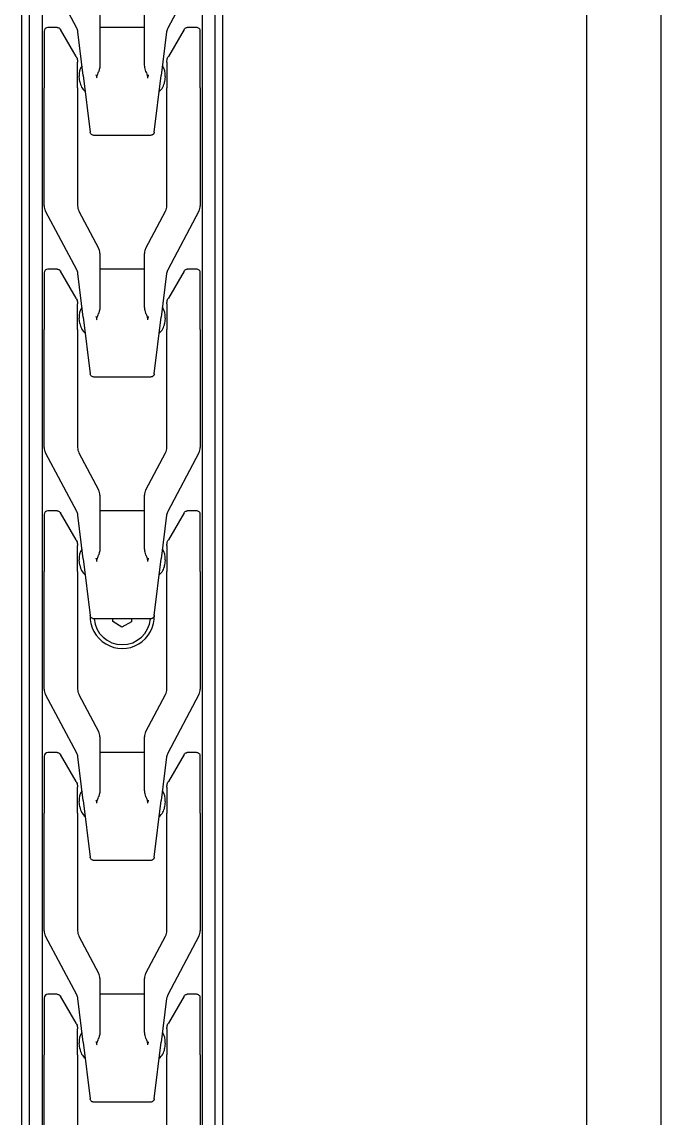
# Model space of a CAD drawing. Extents: x -3873 to 164127, y 7129 to 96529.
# Drawn here: x 43318.2 to 43490.2, y 49885.4 to 50180.2 of the extents above; entities that cross this region are included whole.
import ezdxf

# ---------------------------------------------------------------- set-up
doc = ezdxf.new("R2010")
doc.units = 0
doc.layers.add('LAYOUT', color=90, linetype='CONTINUOUS')
doc.layers.add('LAYOUT-KROMEKA', color=1, linetype='CONTINUOUS')

# ---------------------------------------------------------------- blocks, each defined once
blk = doc.blocks.new('A$Ccf7c2aec')
at = {"layer": 'LAYOUT-KROMEKA'}
for p, q in [((175.51, 428.1), (1836.63, 428.1)), ((175.51, 426.1), (1836.63, 426.1)), ((169.51, 422.6), (1840.63, 422.6)), ((441.03, 422.1), (472.73, 422.1)), ((487.98, 422.1), (472.73, 422.1)), ((488.85, 413.36), (504.62, 421.75)), ((506.03, 422.1), (537.73, 422.1)), ((552.98, 422.1), (537.73, 422.1)), ((553.85, 413.36), (569.62, 421.75)), ((571.03, 422.1), (602.73, 422.1)), ((617.98, 422.1), (602.73, 422.1)), ((618.85, 413.36), (634.62, 421.75)), ((636.03, 422.1), (667.73, 422.1)), ((682.98, 422.1), (667.73, 422.1)), ((683.85, 413.36), (699.62, 421.75)), ((701.03, 422.1), (732.73, 422.1)), ((747.98, 422.1), (732.73, 422.1)), ((748.85, 413.36), (764.62, 421.75)), ((488.98, 418.59), (488.98, 421.1)), ((553.98, 418.59), (553.98, 421.1)), ((618.98, 418.59), (618.98, 421.1)), ((683.98, 418.59), (683.98, 421.1)), ((748.98, 418.59), (748.98, 421.1)), ((481.18, 413.5), (488.48, 417.72)), ((546.18, 413.5), (553.48, 417.72)), ((611.18, 413.5), (618.48, 417.72)), ((676.18, 413.5), (683.48, 417.72)), ((741.18, 413.5), (748.48, 417.72)), ((472.73, 413.1), (441.03, 413.1)), ((472.73, 413.1), (479.68, 413.1)), ((476.11, 411.6), (487.81, 413.03)), ((504.62, 412.75), (494.66, 407.45)), ((537.73, 413.1), (506.03, 413.1)), ((537.73, 413.1), (544.68, 413.1)), ((541.11, 411.6), (552.81, 413.03)), ((569.62, 412.75), (559.66, 407.45)), ((602.73, 413.1), (571.03, 413.1)), ((602.73, 413.1), (609.68, 413.1)), ((606.11, 411.6), (617.81, 413.03)), ((634.62, 412.75), (624.66, 407.45)), ((667.73, 413.1), (636.03, 413.1)), ((667.73, 413.1), (674.68, 413.1)), ((671.11, 411.6), (682.81, 413.03)), ((699.62, 412.75), (689.66, 407.45)), ((732.73, 413.1), (701.03, 413.1)), ((732.73, 413.1), (739.68, 413.1)), ((736.11, 411.6), (747.81, 413.03)), ((476.11, 411.6), (460.86, 409.73)), ((474.36, 412.49), (475.84, 412.67)), ((541.11, 411.6), (525.86, 409.73)), ((539.36, 412.49), (540.84, 412.67)), ((606.11, 411.6), (590.86, 409.73)), ((604.36, 412.49), (605.84, 412.67)), ((671.11, 411.6), (655.86, 409.73)), ((669.36, 412.49), (670.84, 412.67)), ((736.11, 411.6), (720.86, 409.73)), ((734.36, 412.49), (735.84, 412.67)), ((459.98, 393.47), (459.98, 408.73)), ((493.25, 407.1), (479.13, 407.1)), ((488.98, 395.1), (488.98, 407.1)), ((524.98, 393.47), (524.98, 408.73)), ((558.25, 407.1), (544.13, 407.1)), ((553.98, 395.1), (553.98, 407.1)), ((589.98, 393.47), (589.98, 408.73)), ((623.25, 407.1), (609.13, 407.1)), ((618.98, 395.1), (618.98, 407.1)), ((654.98, 393.47), (654.98, 408.73)), ((688.25, 407.1), (674.13, 407.1)), ((683.98, 395.1), (683.98, 407.1)), ((719.98, 393.47), (719.98, 408.73)), ((753.25, 407.1), (739.13, 407.1)), ((748.98, 395.1), (748.98, 407.1)), ((587.75, 401.17), (589.25, 403.63)), ((589.13, 398.64), (587.75, 401.17)), ((589.25, 403.63), (589.98, 403.62)), ((589.98, 398.61), (589.13, 398.64)), ((479.13, 395.1), (493.25, 395.1)), ((544.13, 395.1), (558.25, 395.1)), ((609.13, 395.1), (623.25, 395.1)), ((674.13, 395.1), (688.25, 395.1)), ((739.13, 395.1), (753.25, 395.1)), ((460.86, 392.47), (476.11, 390.6)), ((494.66, 394.75), (504.62, 389.45)), ((525.86, 392.47), (541.11, 390.6)), ((559.66, 394.75), (569.62, 389.45)), ((590.86, 392.47), (606.11, 390.6)), ((624.66, 394.75), (634.62, 389.45)), ((655.86, 392.47), (671.11, 390.6)), ((689.66, 394.75), (699.62, 389.45)), ((720.86, 392.47), (736.11, 390.6)), ((475.84, 389.53), (474.36, 389.71)), ((487.81, 389.17), (476.11, 390.6)), ((540.84, 389.53), (539.36, 389.71)), ((552.81, 389.17), (541.11, 390.6)), ((605.84, 389.53), (604.36, 389.71)), ((617.81, 389.17), (606.11, 390.6)), ((670.84, 389.53), (669.36, 389.71)), ((682.81, 389.17), (671.11, 390.6)), ((735.84, 389.53), (734.36, 389.71)), ((747.81, 389.17), (736.11, 390.6)), ((441.03, 389.1), (472.73, 389.1)), ((479.68, 389.1), (472.73, 389.1)), ((488.48, 384.48), (481.18, 388.7)), ((504.62, 380.45), (488.85, 388.84)), ((506.03, 389.1), (537.73, 389.1)), ((544.68, 389.1), (537.73, 389.1)), ((553.48, 384.48), (546.18, 388.7)), ((569.62, 380.45), (553.85, 388.84)), ((571.03, 389.1), (602.73, 389.1)), ((609.68, 389.1), (602.73, 389.1)), ((618.48, 384.48), (611.18, 388.7)), ((634.62, 380.45), (618.85, 388.84)), ((636.03, 389.1), (667.73, 389.1)), ((674.68, 389.1), (667.73, 389.1)), ((683.48, 384.48), (676.18, 388.7)), ((699.62, 380.45), (683.85, 388.84)), ((701.03, 389.1), (732.73, 389.1)), ((739.68, 389.1), (732.73, 389.1)), ((748.48, 384.48), (741.18, 388.7)), ((764.62, 380.45), (748.85, 388.84)), ((488.98, 381.1), (488.98, 383.61)), ((553.98, 381.1), (553.98, 383.61)), ((618.98, 381.1), (618.98, 383.61)), ((683.98, 381.1), (683.98, 383.61)), ((748.98, 381.1), (748.98, 383.61)), ((1840.63, 379.6), (169.51, 379.6)), ((472.73, 380.1), (441.03, 380.1)), ((472.73, 380.1), (487.98, 380.1)), ((537.73, 380.1), (506.03, 380.1)), ((537.73, 380.1), (552.98, 380.1)), ((602.73, 380.1), (571.03, 380.1)), ((602.73, 380.1), (617.98, 380.1)), ((667.73, 380.1), (636.03, 380.1)), ((667.73, 380.1), (682.98, 380.1)), ((732.73, 380.1), (701.03, 380.1)), ((732.73, 380.1), (747.98, 380.1)), ((175.51, 376.1), (1836.63, 376.1)), ((1836.63, 374.1), (175.51, 374.1)), ((281.4, 276.1), (1830.63, 276.1)), ((281.4, 256.1), (1830.63, 256.1))]:
    blk.add_line(p, q, dxfattribs=at)
for centre, radius, start, end in [((487.98, 421.1), 1, 0, 90), ((506.03, 419.1), 3, 90, 118), ((552.98, 421.1), 1, 0, 90), ((571.03, 419.1), 3, 90, 118), ((617.98, 421.1), 1, 0, 90), ((636.03, 419.1), 3, 90, 118), ((682.98, 421.1), 1, 0, 90), ((701.03, 419.1), 3, 90, 118), ((747.98, 421.1), 1, 0, 90), ((487.44, 416.01), 3, 276.9958, 298), ((506.03, 410.1), 3, 90, 118), ((552.44, 416.01), 3, 276.9958, 298), ((571.03, 410.1), 3, 90, 118), ((617.44, 416.01), 3, 276.9958, 298), ((636.03, 410.1), 3, 90, 118), ((682.44, 416.01), 3, 276.9958, 298), ((701.03, 410.1), 3, 90, 118), ((747.44, 416.01), 3, 276.9958, 298), ((474.85, 408.52), 4, 96.9958, 140.527), ((476.33, 408.7), 4, 53.4646, 96.9958), ((539.85, 408.52), 4, 96.9958, 140.527), ((541.33, 408.7), 4, 53.4646, 96.9958), ((604.85, 408.52), 4, 96.9958, 140.527), ((606.33, 408.7), 4, 53.4646, 96.9958), ((669.85, 408.52), 4, 96.9958, 140.527), ((671.33, 408.7), 4, 53.4646, 96.9958), ((734.85, 408.52), 4, 96.9958, 140.527), ((736.33, 408.7), 4, 53.4646, 96.9958), ((493.25, 410.1), 3, 270, 298), ((558.25, 410.1), 3, 270, 298), ((590.63, 401.1), 8.65, 87.612, 272.388), ((590.63, 401.1), 7.62, 94.8934, 265.1066), ((623.25, 410.1), 3, 270, 298), ((688.25, 410.1), 3, 270, 298), ((493.25, 392.1), 3, 62, 90), ((558.25, 392.1), 3, 62, 90), ((623.25, 392.1), 3, 62, 90), ((688.25, 392.1), 3, 62, 90), ((474.85, 393.68), 4, 219.473, 263.0042), ((476.33, 393.5), 4, 263.0042, 306.5354), ((487.44, 386.19), 3, 62, 83.0042), ((506.03, 392.1), 3, 242, 270), ((539.85, 393.68), 4, 219.473, 263.0042), ((541.33, 393.5), 4, 263.0042, 306.5354), ((552.44, 386.19), 3, 62, 83.0042), ((571.03, 392.1), 3, 242, 270), ((604.85, 393.68), 4, 219.473, 263.0042), ((606.33, 393.5), 4, 263.0042, 306.5354), ((617.44, 386.19), 3, 62, 83.0042), ((636.03, 392.1), 3, 242, 270), ((669.85, 393.68), 4, 219.473, 263.0042), ((671.33, 393.5), 4, 263.0042, 306.5354), ((682.44, 386.19), 3, 62, 83.0042), ((701.03, 392.1), 3, 242, 270), ((734.85, 393.68), 4, 219.473, 263.0042), ((736.33, 393.5), 4, 263.0042, 306.5354), ((747.44, 386.19), 3, 62, 83.0042), ((487.98, 381.1), 1, 270, 0), ((506.03, 383.1), 3, 242, 270), ((552.98, 381.1), 1, 270, 0), ((571.03, 383.1), 3, 242, 270), ((617.98, 381.1), 1, 270, 0), ((636.03, 383.1), 3, 242, 270), ((682.98, 381.1), 1, 270, 0), ((701.03, 383.1), 3, 242, 270), ((747.98, 381.1), 1, 270, 0)]:
    blk.add_arc(centre, radius, start, end, dxfattribs=at)
for points, knots in [([(488.98, 418.59), (488.98, 418.48), (488.96, 418.36), (488.89, 418.16), (488.84, 418.06), (488.71, 417.89), (488.63, 417.81), (488.52, 417.74), (488.5, 417.73), (488.48, 417.72)], [0.0000243, 0.0000243, 0.0000243, 0.0000243, 0.0328926, 0.0328926, 0.0653838, 0.0653838, 0.0978897, 0.0978897, 0.1042618, 0.1042618, 0.1042618, 0.1042618]), ([(553.98, 418.59), (553.98, 418.48), (553.96, 418.36), (553.89, 418.16), (553.84, 418.06), (553.71, 417.89), (553.63, 417.81), (553.52, 417.74), (553.5, 417.73), (553.48, 417.72)], [0.0000243, 0.0000243, 0.0000243, 0.0000243, 0.0328926, 0.0328926, 0.0653838, 0.0653838, 0.0978897, 0.0978897, 0.1042618, 0.1042618, 0.1042618, 0.1042618]), ([(618.98, 418.59), (618.98, 418.48), (618.96, 418.36), (618.89, 418.16), (618.84, 418.06), (618.71, 417.89), (618.63, 417.81), (618.52, 417.74), (618.5, 417.73), (618.48, 417.72)], [0.0000243, 0.0000243, 0.0000243, 0.0000243, 0.0328926, 0.0328926, 0.0653838, 0.0653838, 0.0978897, 0.0978897, 0.1042618, 0.1042618, 0.1042618, 0.1042618]), ([(683.98, 418.59), (683.98, 418.48), (683.96, 418.36), (683.89, 418.16), (683.84, 418.06), (683.71, 417.89), (683.63, 417.81), (683.52, 417.74), (683.5, 417.73), (683.48, 417.72)], [0.0000243, 0.0000243, 0.0000243, 0.0000243, 0.0328926, 0.0328926, 0.0653838, 0.0653838, 0.0978897, 0.0978897, 0.1042618, 0.1042618, 0.1042618, 0.1042618]), ([(748.98, 418.59), (748.98, 418.48), (748.96, 418.36), (748.89, 418.16), (748.84, 418.06), (748.71, 417.89), (748.63, 417.81), (748.52, 417.74), (748.5, 417.73), (748.48, 417.72)], [0.0000243, 0.0000243, 0.0000243, 0.0000243, 0.0328926, 0.0328926, 0.0653838, 0.0653838, 0.0978897, 0.0978897, 0.1042618, 0.1042618, 0.1042618, 0.1042618]), ([(481.18, 413.5), (480.87, 413.32), (480.53, 413.2), (480.17, 413.14), (480.08, 413.13), (479.99, 413.11), (479.89, 413.11), (479.82, 413.1), (479.75, 413.1), (479.68, 413.1)], [0, 0, 0, 0, 0.684637, 0.684637, 0.684637, 0.86523, 0.86523, 0.86523, 1, 1, 1, 1]), ([(546.18, 413.5), (545.87, 413.32), (545.53, 413.2), (545.17, 413.14), (545.08, 413.13), (544.99, 413.11), (544.89, 413.11), (544.82, 413.1), (544.75, 413.1), (544.68, 413.1)], [0, 0, 0, 0, 0.684637, 0.684637, 0.684637, 0.86523, 0.86523, 0.86523, 1, 1, 1, 1]), ([(611.18, 413.5), (610.87, 413.32), (610.53, 413.2), (610.17, 413.14), (610.08, 413.13), (609.99, 413.11), (609.89, 413.11), (609.82, 413.1), (609.75, 413.1), (609.68, 413.1)], [0, 0, 0, 0, 0.684637, 0.684637, 0.684637, 0.86523, 0.86523, 0.86523, 1, 1, 1, 1]), ([(676.18, 413.5), (675.87, 413.32), (675.53, 413.2), (675.17, 413.14), (675.08, 413.13), (674.99, 413.11), (674.89, 413.11), (674.82, 413.1), (674.75, 413.1), (674.68, 413.1)], [0, 0, 0, 0, 0.684637, 0.684637, 0.684637, 0.86523, 0.86523, 0.86523, 1, 1, 1, 1]), ([(741.18, 413.5), (740.87, 413.32), (740.53, 413.2), (740.17, 413.14), (740.08, 413.13), (739.99, 413.11), (739.89, 413.11), (739.82, 413.1), (739.75, 413.1), (739.68, 413.1)], [0, 0, 0, 0, 0.684637, 0.684637, 0.684637, 0.86523, 0.86523, 0.86523, 1, 1, 1, 1]), ([(459.98, 408.73), (459.98, 408.84), (460, 408.95), (460.07, 409.16), (460.12, 409.25), (460.25, 409.43), (460.34, 409.5), (460.52, 409.62), (460.62, 409.67), (460.74, 409.7), (460.77, 409.71), (460.8, 409.72), (460.81, 409.72), (460.83, 409.72), (460.84, 409.72), (460.85, 409.72), (460.85, 409.72), (460.85, 409.73), (460.86, 409.73), (460.86, 409.73), (460.86, 409.73), (460.86, 409.73), (460.86, 409.73), (460.86, 409.73), (460.86, 409.73), (460.86, 409.73), (460.86, 409.73), (460.86, 409.73), (460.86, 409.73), (460.86, 409.73), (460.86, 409.73), (460.86, 409.73)], [0.0000031, 0.0000031, 0.0000031, 0.0000031, 0.0324341, 0.0324341, 0.064942, 0.064942, 0.0974473, 0.0974473, 0.1299526, 0.1299526, 0.137103, 0.137103, 0.1406951, 0.1406951, 0.1424933, 0.1424933, 0.1433926, 0.1433926, 0.1438423, 0.1438423, 0.1440672, 0.1440672, 0.1441796, 0.1441796, 0.1442358, 0.1442358, 0.1442639, 0.1442639, 0.144278, 0.144278, 0.1443548, 0.1443548, 0.1443548, 0.1443548]), ([(475.36, 407.88), (475.64, 407.95), (475.93, 408.02), (476.21, 408.09), (476.22, 408.1), (476.22, 408.1), (476.23, 408.1)], [0, 0, 0, 0, 0.971612, 0.971612, 0.971612, 1, 1, 1, 1]), ([(475.36, 407.88), (475.45, 407.91), (475.54, 407.92), (475.78, 407.92), (475.91, 407.89), (476.18, 407.8), (476.31, 407.75), (476.65, 407.62), (476.86, 407.54), (477.07, 407.46)], [-1.068908, -1.068908, -1.068908, -1.068908, -1.0410443, -1.0410443, -0.9974409, -0.9974409, -0.9538374, -0.9538374, -0.8852676, -0.8852676, -0.8852676, -0.8852676]), ([(479.13, 407.1), (478.56, 407.1), (477.86, 407.21), (477.21, 407.41), (477.14, 407.44), (477.07, 407.46)], [-0.3189368, -0.3189368, -0.3189368, -0.3189368, -0.1295167, -0.1295167, -0.1071311, -0.1071311, -0.1071311, -0.1071311]), ([(524.98, 408.73), (524.98, 408.84), (525, 408.95), (525.07, 409.16), (525.12, 409.25), (525.25, 409.43), (525.34, 409.5), (525.52, 409.62), (525.62, 409.67), (525.74, 409.7), (525.77, 409.71), (525.8, 409.72), (525.81, 409.72), (525.83, 409.72), (525.84, 409.72), (525.85, 409.72), (525.85, 409.72), (525.85, 409.73), (525.86, 409.73), (525.86, 409.73), (525.86, 409.73), (525.86, 409.73), (525.86, 409.73), (525.86, 409.73), (525.86, 409.73), (525.86, 409.73), (525.86, 409.73), (525.86, 409.73), (525.86, 409.73), (525.86, 409.73), (525.86, 409.73), (525.86, 409.73)], [0.0000031, 0.0000031, 0.0000031, 0.0000031, 0.0324341, 0.0324341, 0.064942, 0.064942, 0.0974473, 0.0974473, 0.1299526, 0.1299526, 0.137103, 0.137103, 0.1406951, 0.1406951, 0.1424933, 0.1424933, 0.1433926, 0.1433926, 0.1438423, 0.1438423, 0.1440672, 0.1440672, 0.1441796, 0.1441796, 0.1442358, 0.1442358, 0.1442639, 0.1442639, 0.144278, 0.144278, 0.1443257, 0.1443257, 0.1443257, 0.1443257]), ([(540.36, 407.88), (540.64, 407.95), (540.93, 408.02), (541.21, 408.09), (541.22, 408.1), (541.22, 408.1), (541.23, 408.1)], [0, 0, 0, 0, 0.971612, 0.971612, 0.971612, 1, 1, 1, 1]), ([(540.36, 407.88), (540.45, 407.91), (540.54, 407.92), (540.78, 407.92), (540.91, 407.89), (541.18, 407.8), (541.31, 407.75), (541.65, 407.62), (541.86, 407.54), (542.07, 407.46)], [-1.068908, -1.068908, -1.068908, -1.068908, -1.0410443, -1.0410443, -0.9974409, -0.9974409, -0.9538374, -0.9538374, -0.8852676, -0.8852676, -0.8852676, -0.8852676]), ([(544.13, 407.1), (543.56, 407.1), (542.86, 407.21), (542.21, 407.41), (542.14, 407.44), (542.07, 407.46)], [-0.3189368, -0.3189368, -0.3189368, -0.3189368, -0.1295167, -0.1295167, -0.1071311, -0.1071311, -0.1071311, -0.1071311]), ([(589.98, 408.73), (589.98, 408.84), (590, 408.95), (590.07, 409.16), (590.12, 409.25), (590.25, 409.43), (590.34, 409.5), (590.52, 409.62), (590.62, 409.67), (590.74, 409.7), (590.77, 409.71), (590.8, 409.72), (590.81, 409.72), (590.83, 409.72), (590.84, 409.72), (590.85, 409.72), (590.85, 409.72), (590.85, 409.73), (590.86, 409.73), (590.86, 409.73), (590.86, 409.73), (590.86, 409.73), (590.86, 409.73), (590.86, 409.73), (590.86, 409.73), (590.86, 409.73), (590.86, 409.73), (590.86, 409.73), (590.86, 409.73), (590.86, 409.73), (590.86, 409.73), (590.86, 409.73)], [0.0000031, 0.0000031, 0.0000031, 0.0000031, 0.0324341, 0.0324341, 0.064942, 0.064942, 0.0974473, 0.0974473, 0.1299526, 0.1299526, 0.137103, 0.137103, 0.1406951, 0.1406951, 0.1424933, 0.1424933, 0.1433926, 0.1433926, 0.1438423, 0.1438423, 0.1440672, 0.1440672, 0.1441796, 0.1441796, 0.1442358, 0.1442358, 0.1442639, 0.1442639, 0.144278, 0.144278, 0.1443395, 0.1443395, 0.1443395, 0.1443395]), ([(605.36, 407.88), (605.64, 407.95), (605.93, 408.02), (606.21, 408.09), (606.22, 408.1), (606.22, 408.1), (606.23, 408.1)], [0, 0, 0, 0, 0.971612, 0.971612, 0.971612, 1, 1, 1, 1]), ([(605.36, 407.88), (605.45, 407.91), (605.54, 407.92), (605.78, 407.92), (605.91, 407.89), (606.18, 407.8), (606.31, 407.75), (606.65, 407.62), (606.86, 407.54), (607.07, 407.46)], [-1.068908, -1.068908, -1.068908, -1.068908, -1.0410443, -1.0410443, -0.9974409, -0.9974409, -0.9538374, -0.9538374, -0.8852676, -0.8852676, -0.8852676, -0.8852676]), ([(609.13, 407.1), (608.56, 407.1), (607.86, 407.21), (607.21, 407.41), (607.14, 407.44), (607.07, 407.46)], [-0.3189368, -0.3189368, -0.3189368, -0.3189368, -0.1295167, -0.1295167, -0.1071311, -0.1071311, -0.1071311, -0.1071311]), ([(654.98, 408.73), (654.98, 408.84), (655, 408.95), (655.07, 409.16), (655.12, 409.25), (655.25, 409.43), (655.34, 409.5), (655.52, 409.62), (655.62, 409.67), (655.74, 409.7), (655.77, 409.71), (655.8, 409.72), (655.81, 409.72), (655.83, 409.72), (655.84, 409.72), (655.85, 409.72), (655.85, 409.72), (655.85, 409.73), (655.86, 409.73), (655.86, 409.73), (655.86, 409.73), (655.86, 409.73), (655.86, 409.73), (655.86, 409.73), (655.86, 409.73), (655.86, 409.73), (655.86, 409.73), (655.86, 409.73), (655.86, 409.73), (655.86, 409.73)], [0.0000031, 0.0000031, 0.0000031, 0.0000031, 0.0324341, 0.0324341, 0.064942, 0.064942, 0.0974473, 0.0974473, 0.1299526, 0.1299526, 0.137103, 0.137103, 0.1406951, 0.1406951, 0.1424933, 0.1424933, 0.1433926, 0.1433926, 0.1438423, 0.1438423, 0.1440672, 0.1440672, 0.1441796, 0.1441796, 0.1442358, 0.1442358, 0.1442859, 0.1442859, 0.144292, 0.144292, 0.144292, 0.144292]), ([(670.36, 407.88), (670.64, 407.95), (670.93, 408.02), (671.21, 408.09), (671.22, 408.1), (671.22, 408.1), (671.23, 408.1)], [0, 0, 0, 0, 0.971612, 0.971612, 0.971612, 1, 1, 1, 1]), ([(670.36, 407.88), (670.45, 407.91), (670.54, 407.92), (670.78, 407.92), (670.91, 407.89), (671.18, 407.8), (671.31, 407.75), (671.65, 407.62), (671.86, 407.54), (672.07, 407.46)], [-1.068908, -1.068908, -1.068908, -1.068908, -1.0410443, -1.0410443, -0.9974409, -0.9974409, -0.9538374, -0.9538374, -0.8852676, -0.8852676, -0.8852676, -0.8852676]), ([(674.13, 407.1), (673.56, 407.1), (672.86, 407.21), (672.21, 407.41), (672.14, 407.44), (672.07, 407.46)], [-0.3189368, -0.3189368, -0.3189368, -0.3189368, -0.1295167, -0.1295167, -0.1071311, -0.1071311, -0.1071311, -0.1071311]), ([(719.98, 408.73), (719.98, 408.84), (720, 408.95), (720.07, 409.16), (720.12, 409.25), (720.25, 409.43), (720.34, 409.5), (720.52, 409.62), (720.62, 409.67), (720.74, 409.7), (720.77, 409.71), (720.8, 409.72), (720.81, 409.72), (720.83, 409.72), (720.84, 409.72), (720.85, 409.72), (720.85, 409.72), (720.85, 409.73), (720.86, 409.73), (720.86, 409.73), (720.86, 409.73), (720.86, 409.73), (720.86, 409.73), (720.86, 409.73), (720.86, 409.73), (720.86, 409.73), (720.86, 409.73), (720.86, 409.73), (720.86, 409.73), (720.86, 409.73), (720.86, 409.73), (720.86, 409.73)], [0.0000031, 0.0000031, 0.0000031, 0.0000031, 0.0324341, 0.0324341, 0.064942, 0.064942, 0.0974473, 0.0974473, 0.1299526, 0.1299526, 0.137103, 0.137103, 0.1406951, 0.1406951, 0.1424933, 0.1424933, 0.1433926, 0.1433926, 0.1438423, 0.1438423, 0.1440672, 0.1440672, 0.1441796, 0.1441796, 0.1442358, 0.1442358, 0.1442639, 0.1442639, 0.144278, 0.144278, 0.1442926, 0.1442926, 0.1442926, 0.1442926]), ([(735.36, 407.88), (735.64, 407.95), (735.93, 408.02), (736.21, 408.09), (736.22, 408.1), (736.22, 408.1), (736.23, 408.1)], [0, 0, 0, 0, 0.971612, 0.971612, 0.971612, 1, 1, 1, 1]), ([(735.36, 407.88), (735.45, 407.91), (735.54, 407.92), (735.78, 407.92), (735.91, 407.89), (736.18, 407.8), (736.31, 407.75), (736.65, 407.62), (736.86, 407.54), (737.07, 407.46)], [-1.068908, -1.068908, -1.068908, -1.068908, -1.0410443, -1.0410443, -0.9974409, -0.9974409, -0.9538374, -0.9538374, -0.8852676, -0.8852676, -0.8852676, -0.8852676]), ([(739.13, 407.1), (738.56, 407.1), (737.86, 407.21), (737.21, 407.41), (737.14, 407.44), (737.07, 407.46)], [-0.3189368, -0.3189368, -0.3189368, -0.3189368, -0.1295167, -0.1295167, -0.1071311, -0.1071311, -0.1071311, -0.1071311]), ([(477.07, 394.74), (477.11, 394.75), (477.15, 394.76), (477.43, 394.86), (477.67, 394.92), (478.28, 395.05), (478.71, 395.1), (479.13, 395.1)], [-0.4553156, -0.4553156, -0.4553156, -0.4553156, -0.4433521, -0.4433521, -0.371047, -0.371047, -0.2439974, -0.2439974, -0.2439974, -0.2439974]), ([(542.07, 394.74), (542.11, 394.75), (542.15, 394.76), (542.43, 394.86), (542.67, 394.92), (543.28, 395.05), (543.71, 395.1), (544.13, 395.1)], [-0.4553156, -0.4553156, -0.4553156, -0.4553156, -0.4433521, -0.4433521, -0.371047, -0.371047, -0.2439974, -0.2439974, -0.2439974, -0.2439974]), ([(607.07, 394.74), (607.11, 394.75), (607.15, 394.76), (607.43, 394.86), (607.67, 394.92), (608.28, 395.05), (608.71, 395.1), (609.13, 395.1)], [-0.4553156, -0.4553156, -0.4553156, -0.4553156, -0.4433521, -0.4433521, -0.371047, -0.371047, -0.2439974, -0.2439974, -0.2439974, -0.2439974]), ([(672.07, 394.74), (672.11, 394.75), (672.15, 394.76), (672.43, 394.86), (672.67, 394.92), (673.28, 395.05), (673.71, 395.1), (674.13, 395.1)], [-0.4553156, -0.4553156, -0.4553156, -0.4553156, -0.4433521, -0.4433521, -0.371047, -0.371047, -0.2439974, -0.2439974, -0.2439974, -0.2439974]), ([(737.07, 394.74), (737.11, 394.75), (737.15, 394.76), (737.43, 394.86), (737.67, 394.92), (738.28, 395.05), (738.71, 395.1), (739.13, 395.1)], [-0.4553156, -0.4553156, -0.4553156, -0.4553156, -0.4433521, -0.4433521, -0.371047, -0.371047, -0.2439974, -0.2439974, -0.2439974, -0.2439974]), ([(460.86, 392.47), (460.86, 392.47), (460.86, 392.47), (460.86, 392.47), (460.86, 392.47), (460.86, 392.47), (460.86, 392.47), (460.86, 392.47), (460.86, 392.47), (460.86, 392.47), (460.86, 392.47), (460.85, 392.47), (460.85, 392.47), (460.85, 392.48), (460.84, 392.48), (460.83, 392.48), (460.82, 392.48), (460.8, 392.48), (460.78, 392.49), (460.74, 392.5), (460.71, 392.5), (460.62, 392.53), (460.56, 392.56), (460.43, 392.63), (460.36, 392.68), (460.24, 392.79), (460.19, 392.86), (460.1, 393), (460.06, 393.07), (460, 393.25), (459.98, 393.36), (459.98, 393.47)], [0, 0, 0, 0, 0.0000293, 0.0000293, 0.0000666, 0.0000666, 0.0001413, 0.0001413, 0.0002906, 0.0002906, 0.0005892, 0.0005892, 0.0011863, 0.0011863, 0.0023805, 0.0023805, 0.0047676, 0.0047676, 0.0095318, 0.0095318, 0.018982, 0.018982, 0.0372887, 0.0372887, 0.0624815, 0.0624815, 0.0876743, 0.0876743, 0.1128671, 0.1128671, 0.1444966, 0.1444966, 0.1444966, 0.1444966]), ([(477.07, 394.74), (476.86, 394.66), (476.65, 394.58), (476.31, 394.45), (476.18, 394.4), (475.91, 394.31), (475.78, 394.28), (475.54, 394.28), (475.45, 394.29), (475.36, 394.32)], [0.8852676, 0.8852676, 0.8852676, 0.8852676, 0.9538374, 0.9538374, 0.9974409, 0.9974409, 1.0410443, 1.0410443, 1.068908, 1.068908, 1.068908, 1.068908]), ([(476.23, 394.1), (476.22, 394.1), (476.22, 394.1), (476.21, 394.11), (475.93, 394.18), (475.64, 394.25), (475.36, 394.32)], [0, 0, 0, 0, 0.028388, 0.028388, 0.028388, 1, 1, 1, 1]), ([(525.86, 392.47), (525.86, 392.47), (525.86, 392.47), (525.86, 392.47), (525.86, 392.47), (525.86, 392.47), (525.86, 392.47), (525.86, 392.47), (525.86, 392.47), (525.86, 392.47), (525.86, 392.47), (525.85, 392.47), (525.85, 392.47), (525.85, 392.48), (525.84, 392.48), (525.83, 392.48), (525.82, 392.48), (525.8, 392.48), (525.78, 392.49), (525.74, 392.5), (525.71, 392.5), (525.62, 392.53), (525.56, 392.56), (525.43, 392.63), (525.36, 392.68), (525.24, 392.79), (525.19, 392.86), (525.1, 393), (525.06, 393.07), (525, 393.25), (524.98, 393.36), (524.98, 393.47)], [0, 0, 0, 0, 0.0000187, 0.0000187, 0.000056, 0.000056, 0.0001306, 0.0001306, 0.0002799, 0.0002799, 0.0005785, 0.0005785, 0.0011757, 0.0011757, 0.0023699, 0.0023699, 0.0047569, 0.0047569, 0.0095212, 0.0095212, 0.0189714, 0.0189714, 0.037278, 0.037278, 0.0624708, 0.0624708, 0.0876637, 0.0876637, 0.1128565, 0.1128565, 0.144486, 0.144486, 0.144486, 0.144486]), ([(542.07, 394.74), (541.86, 394.66), (541.65, 394.58), (541.31, 394.45), (541.18, 394.4), (540.91, 394.31), (540.78, 394.28), (540.54, 394.28), (540.45, 394.29), (540.36, 394.32)], [0.8852676, 0.8852676, 0.8852676, 0.8852676, 0.9538374, 0.9538374, 0.9974409, 0.9974409, 1.0410443, 1.0410443, 1.068908, 1.068908, 1.068908, 1.068908]), ([(541.23, 394.1), (541.22, 394.1), (541.22, 394.1), (541.21, 394.11), (540.93, 394.18), (540.64, 394.25), (540.36, 394.32)], [0, 0, 0, 0, 0.028388, 0.028388, 0.028388, 1, 1, 1, 1]), ([(590.86, 392.47), (590.86, 392.47), (590.86, 392.47), (590.86, 392.47), (590.86, 392.47), (590.86, 392.47), (590.86, 392.47), (590.86, 392.47), (590.86, 392.47), (590.86, 392.47), (590.86, 392.47), (590.85, 392.47), (590.85, 392.47), (590.85, 392.48), (590.84, 392.48), (590.83, 392.48), (590.82, 392.48), (590.8, 392.48), (590.78, 392.49), (590.74, 392.5), (590.71, 392.5), (590.62, 392.53), (590.56, 392.56), (590.43, 392.63), (590.36, 392.68), (590.24, 392.79), (590.19, 392.86), (590.1, 393), (590.06, 393.07), (590, 393.25), (589.98, 393.36), (589.98, 393.47)], [0, 0, 0, 0, 0.0000293, 0.0000293, 0.0000666, 0.0000666, 0.0001413, 0.0001413, 0.0002906, 0.0002906, 0.0005892, 0.0005892, 0.0011863, 0.0011863, 0.0023805, 0.0023805, 0.0047676, 0.0047676, 0.0095318, 0.0095318, 0.018982, 0.018982, 0.0372887, 0.0372887, 0.0624815, 0.0624815, 0.0876743, 0.0876743, 0.1128671, 0.1128671, 0.1444966, 0.1444966, 0.1444966, 0.1444966]), ([(607.07, 394.74), (606.86, 394.66), (606.65, 394.58), (606.31, 394.45), (606.18, 394.4), (605.91, 394.31), (605.78, 394.28), (605.54, 394.28), (605.45, 394.29), (605.36, 394.32)], [0.8852676, 0.8852676, 0.8852676, 0.8852676, 0.9538374, 0.9538374, 0.9974409, 0.9974409, 1.0410443, 1.0410443, 1.068908, 1.068908, 1.068908, 1.068908]), ([(606.23, 394.1), (606.22, 394.1), (606.22, 394.1), (606.21, 394.11), (605.93, 394.18), (605.64, 394.25), (605.36, 394.32)], [0, 0, 0, 0, 0.028388, 0.028388, 0.028388, 1, 1, 1, 1]), ([(655.86, 392.47), (655.86, 392.47), (655.86, 392.47), (655.86, 392.47), (655.86, 392.47), (655.86, 392.47), (655.86, 392.47), (655.86, 392.47), (655.86, 392.47), (655.86, 392.47), (655.86, 392.47), (655.85, 392.47), (655.85, 392.47), (655.85, 392.48), (655.84, 392.48), (655.83, 392.48), (655.82, 392.48), (655.8, 392.48), (655.78, 392.49), (655.74, 392.5), (655.71, 392.5), (655.62, 392.53), (655.56, 392.56), (655.43, 392.63), (655.36, 392.68), (655.24, 392.79), (655.19, 392.86), (655.1, 393), (655.06, 393.07), (655, 393.25), (654.98, 393.36), (654.98, 393.47)], [0, 0, 0, 0, 0.0000187, 0.0000187, 0.000056, 0.000056, 0.0001306, 0.0001306, 0.0002799, 0.0002799, 0.0005785, 0.0005785, 0.0011757, 0.0011757, 0.0023699, 0.0023699, 0.0047569, 0.0047569, 0.0095212, 0.0095212, 0.0189714, 0.0189714, 0.037278, 0.037278, 0.0624708, 0.0624708, 0.0876637, 0.0876637, 0.1128565, 0.1128565, 0.144486, 0.144486, 0.144486, 0.144486]), ([(672.07, 394.74), (671.86, 394.66), (671.65, 394.58), (671.31, 394.45), (671.18, 394.4), (670.91, 394.31), (670.78, 394.28), (670.54, 394.28), (670.45, 394.29), (670.36, 394.32)], [0.8852676, 0.8852676, 0.8852676, 0.8852676, 0.9538374, 0.9538374, 0.9974409, 0.9974409, 1.0410443, 1.0410443, 1.068908, 1.068908, 1.068908, 1.068908]), ([(671.23, 394.1), (671.22, 394.1), (671.22, 394.1), (671.21, 394.11), (670.93, 394.18), (670.64, 394.25), (670.36, 394.32)], [0, 0, 0, 0, 0.028388, 0.028388, 0.028388, 1, 1, 1, 1]), ([(720.86, 392.47), (720.86, 392.47), (720.86, 392.47), (720.86, 392.47), (720.86, 392.47), (720.86, 392.47), (720.86, 392.47), (720.86, 392.47), (720.86, 392.47), (720.86, 392.47), (720.86, 392.47), (720.85, 392.47), (720.85, 392.47), (720.85, 392.48), (720.84, 392.48), (720.83, 392.48), (720.82, 392.48), (720.8, 392.48), (720.78, 392.49), (720.74, 392.5), (720.71, 392.5), (720.62, 392.53), (720.56, 392.56), (720.43, 392.63), (720.36, 392.68), (720.24, 392.79), (720.19, 392.86), (720.1, 393), (720.06, 393.07), (720, 393.25), (719.98, 393.36), (719.98, 393.47)], [0, 0, 0, 0, 0.0000293, 0.0000293, 0.0000666, 0.0000666, 0.0001413, 0.0001413, 0.0002906, 0.0002906, 0.0005892, 0.0005892, 0.0011863, 0.0011863, 0.0023805, 0.0023805, 0.0047676, 0.0047676, 0.0095318, 0.0095318, 0.018982, 0.018982, 0.0372887, 0.0372887, 0.0624815, 0.0624815, 0.0876743, 0.0876743, 0.1128671, 0.1128671, 0.1444966, 0.1444966, 0.1444966, 0.1444966]), ([(737.07, 394.74), (736.86, 394.66), (736.65, 394.58), (736.31, 394.45), (736.18, 394.4), (735.91, 394.31), (735.78, 394.28), (735.54, 394.28), (735.45, 394.29), (735.36, 394.32)], [0.8852676, 0.8852676, 0.8852676, 0.8852676, 0.9538374, 0.9538374, 0.9974409, 0.9974409, 1.0410443, 1.0410443, 1.068908, 1.068908, 1.068908, 1.068908]), ([(736.23, 394.1), (736.22, 394.1), (736.22, 394.1), (736.21, 394.11), (735.93, 394.18), (735.64, 394.25), (735.36, 394.32)], [0, 0, 0, 0, 0.028388, 0.028388, 0.028388, 1, 1, 1, 1]), ([(479.68, 389.1), (480.06, 389.1), (480.44, 389.03), (480.8, 388.88), (480.93, 388.83), (481.06, 388.77), (481.18, 388.7)], [0, 0, 0, 0, 0.729999, 0.729999, 0.729999, 1, 1, 1, 1]), ([(544.68, 389.1), (545.06, 389.1), (545.44, 389.03), (545.8, 388.88), (545.93, 388.83), (546.06, 388.77), (546.18, 388.7)], [0, 0, 0, 0, 0.729999, 0.729999, 0.729999, 1, 1, 1, 1]), ([(609.68, 389.1), (610.06, 389.1), (610.44, 389.03), (610.8, 388.88), (610.93, 388.83), (611.06, 388.77), (611.18, 388.7)], [0, 0, 0, 0, 0.729999, 0.729999, 0.729999, 1, 1, 1, 1]), ([(674.68, 389.1), (675.06, 389.1), (675.44, 389.03), (675.8, 388.88), (675.93, 388.83), (676.06, 388.77), (676.18, 388.7)], [0, 0, 0, 0, 0.729999, 0.729999, 0.729999, 1, 1, 1, 1]), ([(739.68, 389.1), (740.06, 389.1), (740.44, 389.03), (740.8, 388.88), (740.93, 388.83), (741.06, 388.77), (741.18, 388.7)], [0, 0, 0, 0, 0.729999, 0.729999, 0.729999, 1, 1, 1, 1]), ([(488.48, 384.48), (488.58, 384.43), (488.66, 384.36), (488.81, 384.19), (488.86, 384.1), (488.95, 383.9), (488.97, 383.79), (488.98, 383.66), (488.98, 383.64), (488.98, 383.61)], [0, 0, 0, 0, 0.0323681, 0.0323681, 0.0648784, 0.0648784, 0.0973836, 0.0973836, 0.104244, 0.104244, 0.104244, 0.104244]), ([(553.48, 384.48), (553.58, 384.43), (553.66, 384.36), (553.81, 384.19), (553.86, 384.1), (553.95, 383.9), (553.97, 383.79), (553.98, 383.66), (553.98, 383.64), (553.98, 383.61)], [0, 0, 0, 0, 0.0323681, 0.0323681, 0.0648784, 0.0648784, 0.0973836, 0.0973836, 0.104244, 0.104244, 0.104244, 0.104244]), ([(618.48, 384.48), (618.58, 384.43), (618.66, 384.36), (618.81, 384.19), (618.86, 384.1), (618.95, 383.9), (618.97, 383.79), (618.98, 383.66), (618.98, 383.64), (618.98, 383.61)], [0, 0, 0, 0, 0.0323681, 0.0323681, 0.0648784, 0.0648784, 0.0973836, 0.0973836, 0.104244, 0.104244, 0.104244, 0.104244]), ([(683.48, 384.48), (683.58, 384.43), (683.66, 384.36), (683.81, 384.19), (683.86, 384.1), (683.95, 383.9), (683.97, 383.79), (683.98, 383.66), (683.98, 383.64), (683.98, 383.61)], [0, 0, 0, 0, 0.0323681, 0.0323681, 0.0648784, 0.0648784, 0.0973836, 0.0973836, 0.104244, 0.104244, 0.104244, 0.104244]), ([(748.48, 384.48), (748.58, 384.43), (748.66, 384.36), (748.81, 384.19), (748.86, 384.1), (748.95, 383.9), (748.97, 383.79), (748.98, 383.66), (748.98, 383.64), (748.98, 383.61)], [0, 0, 0, 0, 0.0323681, 0.0323681, 0.0648784, 0.0648784, 0.0973836, 0.0973836, 0.104244, 0.104244, 0.104244, 0.104244])]:
    blk.add_open_spline(points, degree=3, knots=knots, dxfattribs=at)

msp = doc.modelspace()

# ---------------------------------------------------------------- block references
at = {"layer": 'LAYOUT', "color": 4, "linetype": 'Continuous', "ltscale": 20, "rotation": 89.99999999999999}
msp.add_blockref('A$Ccf7c2aec', (43746.26, 49429.67), dxfattribs=at)

doc.saveas('drawing.dxf')
